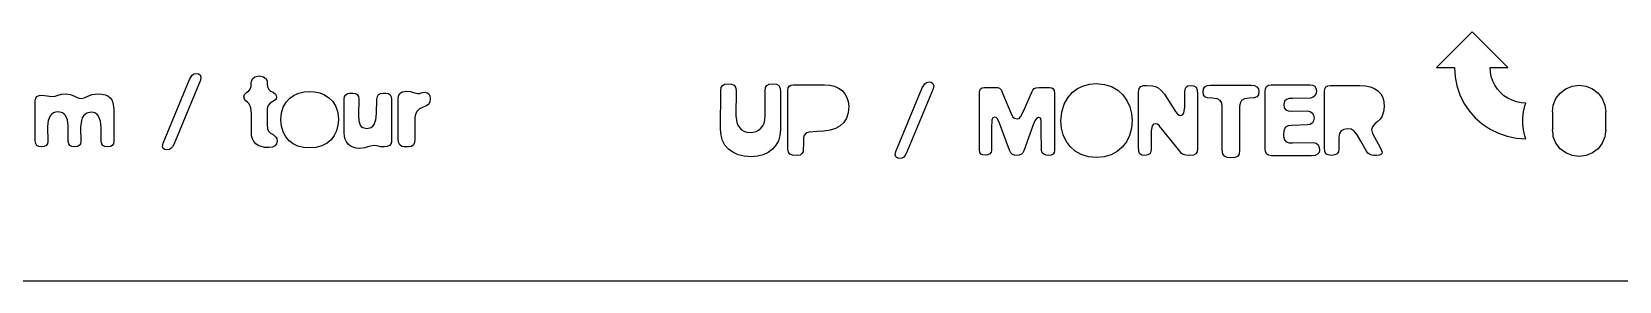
# Model space of a CAD drawing. Header units: metres. Extents: x 1009 to 1353, y 2479 to 2778.
# Drawn here: x 1094.5 to 1183.6, y 2479 to 2493 of the extents above; entities that cross this region are included whole.
import ezdxf

# ---------------------------------------------------------------- set-up
doc = ezdxf.new("R2010")
doc.units = ezdxf.units.M

msp = doc.modelspace()

# ---------------------------------------------------------------- linework, layer by layer
at = {"layer": 'COMPONENT5'}
for p, q in [((1133.14, 2489.713, 0), (1133.163, 2489.877, 0)), ((1133.163, 2489.877, 0), (1133.231, 2489.995, 0)), ((1133.231, 2489.995, 0), (1133.356, 2490.065, 0)), ((1133.356, 2490.065, 0), (1133.55, 2490.088, 0)), ((1133.55, 2490.088, 0), (1133.749, 2490.068, 0)), ((1133.749, 2490.068, 0), (1133.888, 2490.006, 0)), ((1133.888, 2490.006, 0), (1133.969, 2489.892, 0)), ((1133.969, 2489.892, 0), (1133.996, 2489.713, 0)), ((1135.636, 2489.713, 0), (1135.658, 2489.877, 0)), ((1135.658, 2489.877, 0), (1135.724, 2489.995, 0)), ((1135.724, 2489.995, 0), (1135.855, 2490.065, 0)), ((1135.855, 2490.065, 0), (1136.07, 2490.088, 0)), ((1136.07, 2490.088, 0), (1136.273, 2490.063, 0)), ((1136.273, 2490.063, 0), (1136.402, 2489.986, 0)), ((1136.402, 2489.986, 0), (1136.47, 2489.843, 0)), ((1136.47, 2489.843, 0), (1136.493, 2489.619, 0)), ((1136.905, 2489.719, 0), (1136.925, 2489.858, 0)), ((1136.925, 2489.858, 0), (1136.984, 2489.957, 0)), ((1136.984, 2489.957, 0), (1137.077, 2490.016, 0)), ((1137.077, 2490.016, 0), (1137.198, 2490.036, 0)), ((1137.198, 2490.036, 0), (1138.969, 2490.036, 0)), ((1138.969, 2490.036, 0), (1139.26, 2490.014, 0)), ((1139.26, 2490.014, 0), (1139.523, 2489.948, 0)), ((1139.523, 2489.948, 0), (1139.754, 2489.842, 0)), ((1139.754, 2489.842, 0), (1139.948, 2489.702, 0)), ((1142.966, 2486.289, 0), (1144.444, 2489.855, 0)), ((1145.054, 2489.808, 0), (1143.564, 2486.207, 0)), ((1144.444, 2489.855, 0), (1144.584, 2490.092, 0)), ((1144.584, 2490.092, 0), (1144.69, 2490.169, 0)), ((1144.69, 2490.169, 0), (1144.831, 2490.195, 0)), ((1144.831, 2490.195, 0), (1144.945, 2490.174, 0)), ((1144.945, 2490.174, 0), (1145.039, 2490.107, 0)), ((1145.039, 2490.107, 0), (1145.086, 2489.987, 0)), ((1145.086, 2489.987, 0), (1145.054, 2489.808, 0)), ((1147.67, 2489.724, 0), (1147.718, 2489.812, 0)), ((1147.718, 2489.812, 0), (1147.799, 2489.865, 0)), ((1147.799, 2489.865, 0), (1147.912, 2489.883, 0)), ((1147.912, 2489.883, 0), (1148.604, 2489.883, 0)), ((1148.604, 2489.883, 0), (1148.692, 2489.877, 0)), ((1148.692, 2489.877, 0), (1148.789, 2489.839, 0)), ((1148.789, 2489.839, 0), (1148.883, 2489.739, 0)), ((1148.883, 2489.739, 0), (1148.956, 2489.554, 0)), ((1150.587, 2489.625, 0), (1150.649, 2489.734, 0)), ((1150.649, 2489.734, 0), (1150.73, 2489.815, 0)), ((1150.73, 2489.815, 0), (1150.843, 2489.866, 0)), ((1150.843, 2489.866, 0), (1150.997, 2489.883, 0)), ((1150.997, 2489.883, 0), (1151.584, 2489.883, 0)), ((1151.584, 2489.883, 0), (1151.707, 2489.863, 0)), ((1151.707, 2489.863, 0), (1151.795, 2489.803, 0)), ((1151.795, 2489.803, 0), (1151.848, 2489.705, 0)), ((1152.863, 2489.59, 0), (1153.162, 2489.815, 0)), ((1153.162, 2489.815, 0), (1153.497, 2489.974, 0)), ((1153.497, 2489.974, 0), (1153.848, 2490.069, 0)), ((1153.848, 2490.069, 0), (1154.2, 2490.1, 0)), ((1154.2, 2490.1, 0), (1154.663, 2490.057, 0)), ((1154.663, 2490.057, 0), (1155.068, 2489.927, 0)), ((1155.068, 2489.927, 0), (1155.413, 2489.726, 0)), ((1156.581, 2489.613, 0), (1156.616, 2489.83, 0)), ((1156.616, 2489.83, 0), (1156.713, 2489.942, 0)), ((1156.713, 2489.942, 0), (1156.856, 2489.983, 0)), ((1156.856, 2489.983, 0), (1157.026, 2489.989, 0)), ((1157.026, 2489.989, 0), (1157.372, 2489.977, 0)), ((1157.372, 2489.977, 0), (1157.526, 2489.942, 0)), ((1157.526, 2489.942, 0), (1157.685, 2489.859, 0)), ((1157.685, 2489.859, 0), (1157.853, 2489.719, 0)), ((1159.17, 2489.613, 0), (1159.189, 2489.777, 0)), ((1159.189, 2489.777, 0), (1159.246, 2489.895, 0)), ((1159.246, 2489.895, 0), (1159.347, 2489.965, 0)), ((1159.347, 2489.965, 0), (1159.498, 2489.989, 0)), ((1159.498, 2489.989, 0), (1159.692, 2489.968, 0)), ((1159.692, 2489.968, 0), (1159.812, 2489.895, 0)), ((1159.812, 2489.895, 0), (1159.871, 2489.748, 0)), ((1159.871, 2489.748, 0), (1159.885, 2489.508, 0)), ((1160.204, 2489.642, 0), (1160.23, 2489.806, 0)), ((1160.23, 2489.806, 0), (1160.307, 2489.923, 0)), ((1160.307, 2489.923, 0), (1160.435, 2489.994, 0)), ((1160.435, 2489.994, 0), (1160.615, 2490.017, 0)), ((1160.615, 2490.017, 0), (1162.901, 2490.017, 0)), ((1162.901, 2490.017, 0), (1163.091, 2489.994, 0)), ((1163.091, 2489.994, 0), (1163.227, 2489.926, 0)), ((1163.227, 2489.926, 0), (1163.308, 2489.813, 0)), ((1163.308, 2489.813, 0), (1163.335, 2489.654, 0)), ((1163.685, 2489.648, 0), (1163.706, 2489.814, 0)), ((1163.706, 2489.814, 0), (1163.77, 2489.933, 0)), ((1163.77, 2489.933, 0), (1163.877, 2490.005, 0)), ((1163.877, 2490.005, 0), (1164.026, 2490.029, 0)), ((1164.026, 2490.029, 0), (1166.208, 2490.029, 0)), ((1166.208, 2490.029, 0), (1166.362, 2490.009, 0)), ((1166.362, 2490.009, 0), (1166.472, 2489.949, 0)), ((1166.472, 2489.949, 0), (1166.538, 2489.851, 0)), ((1166.538, 2489.851, 0), (1166.56, 2489.712, 0)), ((1167.015, 2489.649, 0), (1167.036, 2489.803, 0)), ((1167.036, 2489.803, 0), (1167.097, 2489.913, 0)), ((1167.097, 2489.913, 0), (1167.2, 2489.978, 0)), ((1167.2, 2489.978, 0), (1167.344, 2490, 0)), ((1167.344, 2490, 0), (1168.998, 2490, 0)), ((1168.998, 2490, 0), (1169.308, 2489.981, 0)), ((1169.308, 2489.981, 0), (1169.58, 2489.923, 0)), ((1169.58, 2489.923, 0), (1169.815, 2489.826, 0)), ((1169.815, 2489.826, 0), (1170.013, 2489.69, 0)), ((1133.128, 2487.543, 0), (1133.14, 2489.713, 0)), ((1133.996, 2489.713, 0), (1133.984, 2488.288, 0)), ((1135.625, 2488.288, 0), (1135.636, 2489.713, 0)), ((1136.493, 2489.619, 0), (1136.493, 2487.52, 0)), ((1136.905, 2486.412, 0), (1136.905, 2489.719, 0)), ((1139.948, 2489.702, 0), (1140.104, 2489.527, 0)), ((1140.104, 2489.527, 0), (1140.221, 2489.321, 0)), ((1140.221, 2489.321, 0), (1140.293, 2489.086, 0)), ((1140.293, 2489.086, 0), (1140.318, 2488.828, 0)), ((1147.654, 2489.601, 0), (1147.67, 2489.724, 0)), ((1147.654, 2486.388, 0), (1147.654, 2489.601, 0)), ((1148.956, 2489.554, 0), (1149.461, 2488.37, 0)), ((1150.123, 2488.557, 0), (1150.587, 2489.625, 0)), ((1151.848, 2489.705, 0), (1151.865, 2489.566, 0)), ((1151.865, 2489.566, 0), (1151.865, 2486.353, 0)), ((1152.274, 2488.504, 0), (1152.406, 2488.936, 0)), ((1152.406, 2488.936, 0), (1152.608, 2489.298, 0)), ((1152.608, 2489.298, 0), (1152.863, 2489.59, 0)), ((1155.413, 2489.726, 0), (1155.698, 2489.467, 0)), ((1155.698, 2489.467, 0), (1155.923, 2489.158, 0)), ((1155.923, 2489.158, 0), (1156.086, 2488.804, 0)), ((1156.581, 2486.541, 0), (1156.581, 2489.613, 0)), ((1157.853, 2489.719, 0), (1158.036, 2489.507, 0)), ((1158.036, 2489.507, 0), (1158.496, 2488.798, 0)), ((1159.175, 2488.786, 0), (1159.17, 2489.613, 0)), ((1159.885, 2489.508, 0), (1159.885, 2486.435, 0)), ((1160.222, 2489.475, 0), (1160.204, 2489.642, 0)), ((1160.295, 2489.363, 0), (1160.222, 2489.475, 0)), ((1160.45, 2489.299, 0), (1160.295, 2489.363, 0)), ((1160.72, 2489.278, 0), (1160.45, 2489.299, 0)), ((1160.999, 2489.246, 0), (1160.72, 2489.278, 0)), ((1161.169, 2489.155, 0), (1160.999, 2489.246, 0)), ((1161.251, 2489.012, 0), (1161.169, 2489.155, 0)), ((1161.271, 2488.821, 0), (1161.251, 2489.012, 0)), ((1162.277, 2489, 0), (1162.256, 2488.81, 0)), ((1162.359, 2489.147, 0), (1162.277, 2489, 0)), ((1162.523, 2489.243, 0), (1162.359, 2489.147, 0)), ((1162.796, 2489.278, 0), (1162.523, 2489.243, 0)), ((1163.061, 2489.299, 0), (1162.796, 2489.278, 0)), ((1163.224, 2489.361, 0), (1163.061, 2489.299, 0)), ((1163.307, 2489.475, 0), (1163.224, 2489.361, 0)), ((1163.335, 2489.654, 0), (1163.307, 2489.475, 0)), ((1163.685, 2486.465, 0), (1163.685, 2489.648, 0)), ((1164.777, 2489.105, 0), (1164.736, 2488.926, 0)), ((1164.736, 2488.926, 0), (1164.762, 2488.739, 0)), ((1164.882, 2489.208, 0), (1164.777, 2489.105, 0)), ((1165.035, 2489.255, 0), (1164.882, 2489.208, 0)), ((1165.223, 2489.266, 0), (1165.035, 2489.255, 0)), ((1166.237, 2489.29, 0), (1165.223, 2489.266, 0)), ((1166.387, 2489.328, 0), (1166.237, 2489.29, 0)), ((1166.486, 2489.428, 0), (1166.387, 2489.328, 0)), ((1166.542, 2489.563, 0), (1166.486, 2489.428, 0)), ((1166.56, 2489.712, 0), (1166.542, 2489.563, 0)), ((1167.015, 2486.517, 0), (1167.015, 2489.649, 0)), ((1170.013, 2489.69, 0), (1170.169, 2489.517, 0)), ((1170.169, 2489.517, 0), (1170.281, 2489.31, 0)), ((1170.281, 2489.31, 0), (1170.348, 2489.068, 0)), ((1170.348, 2489.068, 0), (1170.37, 2488.792, 0)), ((1133.984, 2488.288, 0), (1134.034, 2487.925, 0)), ((1135.566, 2487.885, 0), (1135.61, 2488.073, 0)), ((1135.61, 2488.073, 0), (1135.625, 2488.288, 0)), ((1140.195, 2488.159, 0), (1140.044, 2487.915, 0)), ((1140.287, 2488.461, 0), (1140.195, 2488.159, 0)), ((1140.318, 2488.828, 0), (1140.287, 2488.461, 0)), ((1148.35, 2488.062, 0), (1148.329, 2487.584, 0)), ((1148.399, 2488.174, 0), (1148.35, 2488.062, 0)), ((1148.505, 2488.212, 0), (1148.399, 2488.174, 0)), ((1148.588, 2488.191, 0), (1148.505, 2488.212, 0)), ((1148.661, 2488.13, 0), (1148.588, 2488.191, 0)), ((1148.775, 2487.883, 0), (1148.661, 2488.13, 0)), ((1149.461, 2488.37, 0), (1149.525, 2488.241, 0)), ((1149.525, 2488.241, 0), (1149.622, 2488.156, 0)), ((1149.622, 2488.156, 0), (1149.783, 2488.118, 0)), ((1149.783, 2488.118, 0), (1149.879, 2488.145, 0)), ((1149.879, 2488.145, 0), (1149.956, 2488.226, 0)), ((1149.956, 2488.226, 0), (1150.123, 2488.557, 0)), ((1150.772, 2488.042, 0), (1150.675, 2487.778, 0)), ((1150.875, 2488.165, 0), (1150.772, 2488.042, 0)), ((1150.951, 2488.2, 0), (1150.875, 2488.165, 0)), ((1150.992, 2488.2, 0), (1150.951, 2488.2, 0)), ((1151.082, 2488.159, 0), (1150.992, 2488.2, 0)), ((1151.118, 2488.036, 0), (1151.082, 2488.159, 0)), ((1151.127, 2487.543, 0), (1151.118, 2488.036, 0)), ((1152.23, 2488.001, 0), (1152.274, 2488.504, 0)), ((1152.262, 2487.604, 0), (1152.23, 2488.001, 0)), ((1156.086, 2488.804, 0), (1156.184, 2488.422, 0)), ((1156.217, 2488.024, 0), (1156.182, 2487.59, 0)), ((1156.184, 2488.422, 0), (1156.217, 2488.024, 0)), ((1158.496, 2488.798, 0), (1158.657, 2488.531, 0)), ((1158.657, 2488.531, 0), (1158.771, 2488.387, 0)), ((1158.771, 2488.387, 0), (1158.856, 2488.328, 0)), ((1158.856, 2488.328, 0), (1158.941, 2488.316, 0)), ((1158.941, 2488.316, 0), (1159.055, 2488.349, 0)), ((1159.055, 2488.349, 0), (1159.126, 2488.448, 0)), ((1159.126, 2488.448, 0), (1159.175, 2488.786, 0)), ((1161.271, 2486.371, 0), (1161.271, 2488.821, 0)), ((1162.256, 2488.81, 0), (1162.256, 2486.371, 0)), ((1164.762, 2488.739, 0), (1164.841, 2488.624, 0)), ((1164.841, 2488.624, 0), (1164.978, 2488.565, 0)), ((1164.978, 2488.565, 0), (1165.176, 2488.545, 0)), ((1165.176, 2488.545, 0), (1166.061, 2488.568, 0)), ((1166.061, 2488.568, 0), (1166.217, 2488.536, 0)), ((1166.217, 2488.536, 0), (1166.334, 2488.44, 0)), ((1166.334, 2488.44, 0), (1166.406, 2488.303, 0)), ((1166.406, 2488.011, 0), (1166.334, 2487.889, 0)), ((1166.406, 2488.303, 0), (1166.431, 2488.153, 0)), ((1166.431, 2488.153, 0), (1166.406, 2488.011, 0)), ((1170.018, 2487.983, 0), (1169.954, 2487.928, 0)), ((1170.054, 2488.018, 0), (1170.018, 2487.983, 0)), ((1170.133, 2488.103, 0), (1170.054, 2488.018, 0)), ((1170.23, 2488.241, 0), (1170.133, 2488.103, 0)), ((1170.335, 2488.511, 0), (1170.23, 2488.241, 0)), ((1170.37, 2488.792, 0), (1170.335, 2488.511, 0)), ((1133.155, 2487.213, 0), (1133.128, 2487.543, 0)), ((1133.237, 2486.913, 0), (1133.155, 2487.213, 0)), ((1134.034, 2487.925, 0), (1134.097, 2487.765, 0)), ((1134.097, 2487.765, 0), (1134.186, 2487.626, 0)), ((1134.186, 2487.626, 0), (1134.301, 2487.51, 0)), ((1134.301, 2487.51, 0), (1134.438, 2487.423, 0)), ((1134.438, 2487.423, 0), (1134.602, 2487.368, 0)), ((1134.602, 2487.368, 0), (1134.793, 2487.35, 0)), ((1134.793, 2487.35, 0), (1134.966, 2487.365, 0)), ((1134.966, 2487.365, 0), (1135.124, 2487.41, 0)), ((1135.124, 2487.41, 0), (1135.265, 2487.485, 0)), ((1135.265, 2487.485, 0), (1135.39, 2487.59, 0)), ((1135.39, 2487.59, 0), (1135.493, 2487.724, 0)), ((1135.493, 2487.724, 0), (1135.566, 2487.885, 0)), ((1136.462, 2487.191, 0), (1136.372, 2486.896, 0)), ((1136.493, 2487.52, 0), (1136.462, 2487.191, 0)), ((1137.787, 2487.066, 0), (1137.773, 2486.752, 0)), ((1137.817, 2487.179, 0), (1137.787, 2487.066, 0)), ((1137.875, 2487.268, 0), (1137.817, 2487.179, 0)), ((1137.968, 2487.333, 0), (1137.875, 2487.268, 0)), ((1138.098, 2487.377, 0), (1137.968, 2487.333, 0)), ((1138.523, 2487.409, 0), (1138.098, 2487.377, 0)), ((1138.919, 2487.427, 0), (1138.523, 2487.409, 0)), ((1139.274, 2487.482, 0), (1138.919, 2487.427, 0)), ((1139.582, 2487.579, 0), (1139.274, 2487.482, 0)), ((1139.84, 2487.723, 0), (1139.582, 2487.579, 0)), ((1140.044, 2487.915, 0), (1139.84, 2487.723, 0)), ((1148.329, 2487.584, 0), (1148.335, 2486.37, 0)), ((1149.344, 2486.365, 0), (1148.775, 2487.883, 0)), ((1150.675, 2487.778, 0), (1150.141, 2486.33, 0)), ((1151.133, 2486.341, 0), (1151.127, 2487.543, 0)), ((1152.359, 2487.224, 0), (1152.262, 2487.604, 0)), ((1152.519, 2486.874, 0), (1152.359, 2487.224, 0)), ((1156.074, 2487.192, 0), (1155.901, 2486.837, 0)), ((1156.182, 2487.59, 0), (1156.074, 2487.192, 0)), ((1157.341, 2487.725, 0), (1157.297, 2487.449, 0)), ((1157.297, 2487.449, 0), (1157.297, 2486.435, 0)), ((1157.413, 2487.817, 0), (1157.341, 2487.725, 0)), ((1157.543, 2487.848, 0), (1157.413, 2487.817, 0)), ((1157.643, 2487.819, 0), (1157.543, 2487.848, 0)), ((1157.73, 2487.749, 0), (1157.643, 2487.819, 0)), ((1157.801, 2487.663, 0), (1157.73, 2487.749, 0)), ((1157.848, 2487.59, 0), (1157.801, 2487.663, 0)), ((1158.89, 2486.306, 0), (1157.848, 2487.59, 0)), ((1164.751, 2487.516, 0), (1164.724, 2487.286, 0)), ((1164.724, 2487.286, 0), (1164.724, 2487.121, 0)), ((1164.724, 2487.121, 0), (1164.763, 2486.934, 0)), ((1164.83, 2487.658, 0), (1164.751, 2487.516, 0)), ((1164.969, 2487.73, 0), (1164.83, 2487.658, 0)), ((1165.176, 2487.755, 0), (1164.969, 2487.73, 0)), ((1166.061, 2487.778, 0), (1165.176, 2487.755, 0)), ((1166.217, 2487.806, 0), (1166.061, 2487.778, 0)), ((1166.334, 2487.889, 0), (1166.217, 2487.806, 0)), ((1167.855, 2487.291, 0), (1167.825, 2487.08, 0)), ((1167.825, 2487.08, 0), (1167.825, 2486.423, 0)), ((1167.946, 2487.441, 0), (1167.855, 2487.291, 0)), ((1168.096, 2487.531, 0), (1167.946, 2487.441, 0)), ((1168.306, 2487.561, 0), (1168.096, 2487.531, 0)), ((1168.506, 2487.535, 0), (1168.306, 2487.561, 0)), ((1168.673, 2487.435, 0), (1168.506, 2487.535, 0)), ((1168.843, 2487.224, 0), (1168.673, 2487.435, 0)), ((1169.057, 2486.869, 0), (1168.843, 2487.224, 0)), ((1169.702, 2487.667, 0), (1169.655, 2487.514, 0)), ((1169.655, 2487.514, 0), (1169.702, 2487.303, 0)), ((1169.843, 2487.843, 0), (1169.702, 2487.667, 0)), ((1169.702, 2487.303, 0), (1170.148, 2486.506, 0)), ((1169.954, 2487.928, 0), (1169.843, 2487.843, 0)), ((1133.373, 2486.649, 0), (1133.237, 2486.913, 0)), ((1133.565, 2486.426, 0), (1133.373, 2486.649, 0)), ((1133.81, 2486.246, 0), (1133.565, 2486.426, 0)), ((1134.107, 2486.11, 0), (1133.81, 2486.246, 0)), ((1135.802, 2486.236, 0), (1135.522, 2486.104, 0)), ((1136.038, 2486.415, 0), (1135.802, 2486.236, 0)), ((1136.229, 2486.636, 0), (1136.038, 2486.415, 0)), ((1136.372, 2486.896, 0), (1136.229, 2486.636, 0)), ((1136.932, 2486.247, 0), (1136.905, 2486.412, 0)), ((1137.013, 2486.139, 0), (1136.932, 2486.247, 0)), ((1137.755, 2486.265, 0), (1137.696, 2486.169, 0)), ((1137.772, 2486.365, 0), (1137.755, 2486.265, 0)), ((1137.773, 2486.752, 0), (1137.772, 2486.365, 0)), ((1142.922, 2486.099, 0), (1142.966, 2486.289, 0)), ((1143.564, 2486.207, 0), (1143.493, 2486.074, 0)), ((1147.673, 2486.24, 0), (1147.654, 2486.388, 0)), ((1147.73, 2486.148, 0), (1147.673, 2486.24, 0)), ((1148.31, 2486.25, 0), (1148.235, 2486.159, 0)), ((1148.335, 2486.37, 0), (1148.31, 2486.25, 0)), ((1149.411, 2486.206, 0), (1149.344, 2486.365, 0)), ((1149.508, 2486.118, 0), (1149.411, 2486.206, 0)), ((1150.09, 2486.217, 0), (1150.007, 2486.136, 0)), ((1150.141, 2486.33, 0), (1150.09, 2486.217, 0)), ((1151.165, 2486.22, 0), (1151.133, 2486.341, 0)), ((1151.262, 2486.136, 0), (1151.165, 2486.22, 0)), ((1151.846, 2486.23, 0), (1151.786, 2486.142, 0)), ((1151.865, 2486.353, 0), (1151.846, 2486.23, 0)), ((1152.743, 2486.57, 0), (1152.519, 2486.874, 0)), ((1153.027, 2486.316, 0), (1152.743, 2486.57, 0)), ((1153.368, 2486.119, 0), (1153.027, 2486.316, 0)), ((1155.381, 2486.289, 0), (1155.039, 2486.104, 0)), ((1155.669, 2486.535, 0), (1155.381, 2486.289, 0)), ((1155.901, 2486.837, 0), (1155.669, 2486.535, 0)), ((1156.599, 2486.297, 0), (1156.581, 2486.541, 0)), ((1156.66, 2486.156, 0), (1156.599, 2486.297, 0)), ((1157.277, 2486.272, 0), (1157.218, 2486.159, 0)), ((1157.297, 2486.435, 0), (1157.277, 2486.272, 0)), ((1158.974, 2486.198, 0), (1158.89, 2486.306, 0)), ((1159.086, 2486.121, 0), (1158.974, 2486.198, 0)), ((1159.863, 2486.271, 0), (1159.795, 2486.154, 0)), ((1159.885, 2486.435, 0), (1159.863, 2486.271, 0)), ((1161.303, 2486.154, 0), (1161.271, 2486.371, 0)), ((1162.256, 2486.371, 0), (1162.224, 2486.148, 0)), ((1163.707, 2486.274, 0), (1163.685, 2486.465, 0)), ((1163.773, 2486.148, 0), (1163.707, 2486.274, 0)), ((1164.763, 2486.934, 0), (1164.868, 2486.828, 0)), ((1164.868, 2486.828, 0), (1165.032, 2486.784, 0)), ((1165.032, 2486.784, 0), (1165.246, 2486.775, 0)), ((1165.246, 2486.775, 0), (1166.402, 2486.799, 0)), ((1166.402, 2486.799, 0), (1166.553, 2486.764, 0)), ((1166.553, 2486.764, 0), (1166.657, 2486.658, 0)), ((1166.708, 2486.226, 0), (1166.624, 2486.131, 0)), ((1166.657, 2486.658, 0), (1166.716, 2486.513, 0)), ((1166.736, 2486.359, 0), (1166.708, 2486.226, 0)), ((1166.716, 2486.513, 0), (1166.736, 2486.359, 0)), ((1167.036, 2486.297, 0), (1167.015, 2486.517, 0)), ((1167.1, 2486.162, 0), (1167.036, 2486.297, 0)), ((1167.8, 2486.269, 0), (1167.723, 2486.16, 0)), ((1167.825, 2486.423, 0), (1167.8, 2486.269, 0)), ((1169.373, 2486.306, 0), (1169.057, 2486.869, 0)), ((1169.449, 2486.204, 0), (1169.373, 2486.306, 0)), ((1169.546, 2486.13, 0), (1169.449, 2486.204, 0)), ((1170.148, 2486.506, 0), (1170.253, 2486.259, 0)), ((1170.233, 2486.177, 0), (1170.174, 2486.119, 0)), ((1170.253, 2486.259, 0), (1170.233, 2486.177, 0)), ((1134.457, 2486.024, 0), (1134.107, 2486.11, 0)), ((1134.863, 2485.995, 0), (1134.457, 2486.024, 0)), ((1135.207, 2486.022, 0), (1134.863, 2485.995, 0)), ((1135.522, 2486.104, 0), (1135.207, 2486.022, 0)), ((1137.169, 2486.08, 0), (1137.013, 2486.139, 0)), ((1137.421, 2486.06, 0), (1137.169, 2486.08, 0)), ((1137.588, 2486.092, 0), (1137.421, 2486.06, 0)), ((1137.696, 2486.169, 0), (1137.588, 2486.092, 0)), ((1142.972, 2485.981, 0), (1142.922, 2486.099, 0)), ((1143.069, 2485.92, 0), (1142.972, 2485.981, 0)), ((1143.165, 2485.902, 0), (1143.069, 2485.92, 0)), ((1143.294, 2485.921, 0), (1143.165, 2485.902, 0)), ((1143.403, 2485.978, 0), (1143.294, 2485.921, 0)), ((1143.493, 2486.074, 0), (1143.403, 2485.978, 0)), ((1147.84, 2486.099, 0), (1147.73, 2486.148, 0)), ((1148.018, 2486.083, 0), (1147.84, 2486.099, 0)), ((1148.131, 2486.102, 0), (1148.018, 2486.083, 0)), ((1148.235, 2486.159, 0), (1148.131, 2486.102, 0)), ((1149.62, 2486.08, 0), (1149.508, 2486.118, 0)), ((1149.743, 2486.072, 0), (1149.62, 2486.08, 0)), ((1149.891, 2486.088, 0), (1149.743, 2486.072, 0)), ((1150.007, 2486.136, 0), (1149.891, 2486.088, 0)), ((1151.398, 2486.088, 0), (1151.262, 2486.136, 0)), ((1151.549, 2486.072, 0), (1151.398, 2486.088, 0)), ((1151.687, 2486.089, 0), (1151.549, 2486.072, 0)), ((1151.786, 2486.142, 0), (1151.687, 2486.089, 0)), ((1153.766, 2485.991, 0), (1153.368, 2486.119, 0)), ((1154.224, 2485.948, 0), (1153.766, 2485.991, 0)), ((1154.65, 2485.987, 0), (1154.224, 2485.948, 0)), ((1155.039, 2486.104, 0), (1154.65, 2485.987, 0)), ((1156.769, 2486.089, 0), (1156.66, 2486.156, 0)), ((1156.933, 2486.071, 0), (1156.769, 2486.089, 0)), ((1157.107, 2486.093, 0), (1156.933, 2486.071, 0)), ((1157.218, 2486.159, 0), (1157.107, 2486.093, 0)), ((1159.238, 2486.075, 0), (1159.086, 2486.121, 0)), ((1159.44, 2486.06, 0), (1159.238, 2486.075, 0)), ((1159.661, 2486.083, 0), (1159.44, 2486.06, 0)), ((1159.795, 2486.154, 0), (1159.661, 2486.083, 0)), ((1161.397, 2486.019, 0), (1161.303, 2486.154, 0)), ((1161.552, 2485.949, 0), (1161.397, 2486.019, 0)), ((1161.764, 2485.926, 0), (1161.552, 2485.949, 0)), ((1161.978, 2485.943, 0), (1161.764, 2485.926, 0)), ((1162.13, 2486.011, 0), (1161.978, 2485.943, 0)), ((1162.224, 2486.148, 0), (1162.13, 2486.011, 0)), ((1163.886, 2486.078, 0), (1163.773, 2486.148, 0)), ((1164.049, 2486.054, 0), (1163.886, 2486.078, 0)), ((1166.29, 2486.054, 0), (1164.049, 2486.054, 0)), ((1166.485, 2486.073, 0), (1166.29, 2486.054, 0)), ((1166.624, 2486.131, 0), (1166.485, 2486.073, 0)), ((1167.221, 2486.094, 0), (1167.1, 2486.162, 0)), ((1167.414, 2486.072, 0), (1167.221, 2486.094, 0)), ((1167.594, 2486.094, 0), (1167.414, 2486.072, 0)), ((1167.723, 2486.16, 0), (1167.594, 2486.094, 0)), ((1169.666, 2486.086, 0), (1169.546, 2486.13, 0)), ((1169.807, 2486.072, 0), (1169.666, 2486.086, 0)), ((1169.936, 2486.072, 0), (1169.807, 2486.072, 0)), ((1170.075, 2486.083, 0), (1169.936, 2486.072, 0)), ((1170.174, 2486.119, 0), (1170.075, 2486.083, 0))]:
    msp.add_line(p, q, dxfattribs=at)
at = {"layer": 'COMPONENT6'}
for p, q in [((1103.47, 2490.568, 0), (1103.575, 2490.645, 0)), ((1103.575, 2490.645, 0), (1103.716, 2490.671, 0)), ((1103.716, 2490.671, 0), (1103.83, 2490.65, 0)), ((1103.83, 2490.65, 0), (1103.924, 2490.583, 0)), ((1101.851, 2486.765, 0), (1103.329, 2490.33, 0)), ((1103.939, 2490.284, 0), (1102.449, 2486.683, 0)), ((1103.329, 2490.33, 0), (1103.47, 2490.568, 0)), ((1103.924, 2490.583, 0), (1103.971, 2490.462, 0)), ((1103.971, 2490.462, 0), (1103.939, 2490.284, 0)), ((1106.653, 2489.699, 0), (1106.729, 2489.79, 0)), ((1106.729, 2489.79, 0), (1106.782, 2489.949, 0)), ((1106.782, 2489.949, 0), (1106.788, 2490.107, 0)), ((1106.788, 2490.107, 0), (1106.8, 2490.227, 0)), ((1106.8, 2490.227, 0), (1106.858, 2490.368, 0)), ((1106.858, 2490.368, 0), (1106.996, 2490.482, 0)), ((1106.996, 2490.482, 0), (1107.245, 2490.529, 0)), ((1107.245, 2490.529, 0), (1107.488, 2490.485, 0)), ((1107.488, 2490.485, 0), (1107.622, 2490.374, 0)), ((1107.622, 2490.374, 0), (1107.678, 2490.23, 0)), ((1107.678, 2490.23, 0), (1107.69, 2490.095, 0)), ((1107.69, 2490.095, 0), (1107.707, 2489.922, 0)), ((1107.707, 2489.922, 0), (1107.772, 2489.767, 0)), ((1107.772, 2489.767, 0), (1107.88, 2489.682, 0)), ((1094.676, 2489.139, 0), (1094.7, 2489.274, 0)), ((1094.676, 2486.888, 0), (1094.676, 2489.139, 0)), ((1094.7, 2489.274, 0), (1094.77, 2489.374, 0)), ((1094.77, 2489.374, 0), (1094.887, 2489.436, 0)), ((1094.887, 2489.436, 0), (1095.051, 2489.456, 0)), ((1095.051, 2489.456, 0), (1095.342, 2489.415, 0)), ((1095.342, 2489.415, 0), (1095.603, 2489.374, 0)), ((1095.603, 2489.374, 0), (1095.784, 2489.397, 0)), ((1095.784, 2489.397, 0), (1095.96, 2489.45, 0)), ((1095.96, 2489.45, 0), (1096.148, 2489.503, 0)), ((1096.148, 2489.503, 0), (1096.377, 2489.526, 0)), ((1096.377, 2489.526, 0), (1096.658, 2489.485, 0)), ((1096.658, 2489.485, 0), (1096.872, 2489.392, 0)), ((1096.872, 2489.392, 0), (1097.054, 2489.298, 0)), ((1097.054, 2489.298, 0), (1097.245, 2489.257, 0)), ((1097.245, 2489.257, 0), (1097.426, 2489.298, 0)), ((1097.426, 2489.298, 0), (1097.623, 2489.392, 0)), ((1097.623, 2489.392, 0), (1097.872, 2489.485, 0)), ((1097.872, 2489.485, 0), (1098.206, 2489.526, 0)), ((1098.206, 2489.526, 0), (1098.419, 2489.513, 0)), ((1098.419, 2489.513, 0), (1098.602, 2489.472, 0)), ((1098.602, 2489.472, 0), (1098.754, 2489.404, 0)), ((1098.754, 2489.404, 0), (1098.875, 2489.309, 0)), ((1098.875, 2489.309, 0), (1098.967, 2489.188, 0)), ((1098.967, 2489.188, 0), (1099.033, 2489.041, 0)), ((1099.033, 2489.041, 0), (1099.086, 2488.67, 0)), ((1106.377, 2489.356, 0), (1106.424, 2489.491, 0)), ((1106.413, 2489.224, 0), (1106.377, 2489.356, 0)), ((1106.495, 2489.125, 0), (1106.413, 2489.224, 0)), ((1106.424, 2489.491, 0), (1106.533, 2489.603, 0)), ((1106.594, 2489.04, 0), (1106.495, 2489.125, 0)), ((1106.533, 2489.603, 0), (1106.653, 2489.699, 0)), ((1106.682, 2488.958, 0), (1106.594, 2489.04, 0)), ((1106.779, 2488.741, 0), (1106.682, 2488.958, 0)), ((1107.737, 2488.864, 0), (1107.704, 2488.776, 0)), ((1107.854, 2488.999, 0), (1107.737, 2488.864, 0)), ((1108.009, 2489.087, 0), (1107.854, 2488.999, 0)), ((1107.88, 2489.682, 0), (1108.024, 2489.609, 0)), ((1108.147, 2489.183, 0), (1108.009, 2489.087, 0)), ((1108.024, 2489.609, 0), (1108.15, 2489.509, 0)), ((1108.191, 2489.252, 0), (1108.147, 2489.183, 0)), ((1108.15, 2489.509, 0), (1108.192, 2489.438, 0)), ((1108.206, 2489.345, 0), (1108.191, 2489.252, 0)), ((1108.192, 2489.438, 0), (1108.206, 2489.345, 0)), ((1108.592, 2488.781, 0), (1108.75, 2489.054, 0)), ((1108.75, 2489.054, 0), (1108.953, 2489.273, 0)), ((1108.953, 2489.273, 0), (1109.194, 2489.442, 0)), ((1109.194, 2489.442, 0), (1109.466, 2489.56, 0)), ((1109.466, 2489.56, 0), (1109.759, 2489.631, 0)), ((1109.759, 2489.631, 0), (1110.064, 2489.654, 0)), ((1110.064, 2489.654, 0), (1110.347, 2489.634, 0)), ((1110.347, 2489.634, 0), (1110.633, 2489.572, 0)), ((1110.633, 2489.572, 0), (1110.907, 2489.464, 0)), ((1110.907, 2489.464, 0), (1111.155, 2489.306, 0)), ((1111.155, 2489.306, 0), (1111.367, 2489.092, 0)), ((1111.367, 2489.092, 0), (1111.536, 2488.819, 0)), ((1112.008, 2489.233, 0), (1112.03, 2489.373, 0)), ((1112.008, 2487.333, 0), (1112.008, 2489.233, 0)), ((1112.03, 2489.373, 0), (1112.099, 2489.477, 0)), ((1112.099, 2489.477, 0), (1112.198, 2489.54, 0)), ((1112.198, 2489.54, 0), (1112.313, 2489.562, 0)), ((1112.313, 2489.562, 0), (1112.501, 2489.562, 0)), ((1112.501, 2489.562, 0), (1112.626, 2489.542, 0)), ((1112.626, 2489.542, 0), (1112.732, 2489.482, 0)), ((1112.732, 2489.482, 0), (1112.805, 2489.381, 0)), ((1112.805, 2489.381, 0), (1112.829, 2489.233, 0)), ((1112.829, 2489.233, 0), (1112.806, 2488.336, 0)), ((1113.825, 2488.43, 0), (1113.849, 2489.233, 0)), ((1113.849, 2489.233, 0), (1113.871, 2489.377, 0)), ((1113.871, 2489.377, 0), (1113.94, 2489.48, 0)), ((1113.94, 2489.48, 0), (1114.053, 2489.541, 0)), ((1114.053, 2489.541, 0), (1114.213, 2489.562, 0)), ((1114.213, 2489.562, 0), (1114.342, 2489.562, 0)), ((1114.342, 2489.562, 0), (1114.486, 2489.539, 0)), ((1114.486, 2489.539, 0), (1114.588, 2489.471, 0)), ((1114.588, 2489.471, 0), (1114.65, 2489.357, 0)), ((1114.65, 2489.357, 0), (1114.67, 2489.198, 0)), ((1114.67, 2489.198, 0), (1114.67, 2486.876, 0)), ((1115.043, 2489.21, 0), (1115.065, 2489.406, 0)), ((1115.043, 2487.017, 0), (1115.043, 2489.21, 0)), ((1115.065, 2489.406, 0), (1115.134, 2489.55, 0)), ((1115.134, 2489.55, 0), (1115.268, 2489.638, 0)), ((1115.268, 2489.638, 0), (1115.489, 2489.667, 0)), ((1115.489, 2489.667, 0), (1115.724, 2489.647, 0)), ((1115.724, 2489.647, 0), (1115.897, 2489.603, 0)), ((1115.897, 2489.603, 0), (1116.026, 2489.559, 0)), ((1116.026, 2489.559, 0), (1116.134, 2489.538, 0)), ((1116.134, 2489.538, 0), (1116.246, 2489.55, 0)), ((1116.246, 2489.55, 0), (1116.334, 2489.573, 0)), ((1116.334, 2489.573, 0), (1116.422, 2489.597, 0)), ((1116.422, 2489.597, 0), (1116.533, 2489.609, 0)), ((1116.634, 2488.855, 0), (1116.439, 2488.776, 0)), ((1116.533, 2489.609, 0), (1116.661, 2489.587, 0)), ((1116.75, 2488.952, 0), (1116.634, 2488.855, 0)), ((1116.661, 2489.587, 0), (1116.753, 2489.523, 0)), ((1116.807, 2489.084, 0), (1116.75, 2488.952, 0)), ((1116.753, 2489.523, 0), (1116.808, 2489.417, 0)), ((1116.826, 2489.268, 0), (1116.807, 2489.084, 0)), ((1116.808, 2489.417, 0), (1116.826, 2489.268, 0)), ((1095.405, 2488.03, 0), (1095.369, 2487.685, 0)), ((1095.515, 2488.289, 0), (1095.405, 2488.03, 0)), ((1095.598, 2488.384, 0), (1095.515, 2488.289, 0)), ((1095.698, 2488.452, 0), (1095.598, 2488.384, 0)), ((1095.817, 2488.493, 0), (1095.698, 2488.452, 0)), ((1095.955, 2488.506, 0), (1095.817, 2488.493, 0)), ((1096.201, 2488.456, 0), (1095.955, 2488.506, 0)), ((1096.297, 2488.392, 0), (1096.201, 2488.456, 0)), ((1096.376, 2488.304, 0), (1096.297, 2488.392, 0)), ((1096.482, 2488.057, 0), (1096.376, 2488.304, 0)), ((1096.517, 2487.72, 0), (1096.482, 2488.057, 0)), ((1097.262, 2488.03, 0), (1097.221, 2487.65, 0)), ((1097.314, 2488.176, 0), (1097.262, 2488.03, 0)), ((1097.385, 2488.292, 0), (1097.314, 2488.176, 0)), ((1097.573, 2488.444, 0), (1097.385, 2488.292, 0)), ((1097.807, 2488.494, 0), (1097.573, 2488.444, 0)), ((1097.937, 2488.48, 0), (1097.807, 2488.494, 0)), ((1098.05, 2488.437, 0), (1097.937, 2488.48, 0)), ((1098.146, 2488.366, 0), (1098.05, 2488.437, 0)), ((1098.226, 2488.266, 0), (1098.146, 2488.366, 0)), ((1098.334, 2487.989, 0), (1098.226, 2488.266, 0)), ((1098.37, 2487.615, 0), (1098.334, 2487.989, 0)), ((1099.086, 2488.67, 0), (1099.086, 2486.852, 0)), ((1106.799, 2488.43, 0), (1106.779, 2488.741, 0)), ((1106.799, 2487.374, 0), (1106.799, 2488.43, 0)), ((1107.693, 2488.691, 0), (1107.69, 2488.594, 0)), ((1107.69, 2488.594, 0), (1107.69, 2488.465, 0)), ((1107.69, 2488.465, 0), (1107.69, 2487.785, 0)), ((1107.704, 2488.776, 0), (1107.693, 2488.691, 0)), ((1108.457, 2488.072, 0), (1108.491, 2488.455, 0)), ((1108.488, 2487.708, 0), (1108.457, 2488.072, 0)), ((1108.491, 2488.455, 0), (1108.592, 2488.781, 0)), ((1111.536, 2488.819, 0), (1111.646, 2488.485, 0)), ((1111.646, 2488.485, 0), (1111.682, 2488.084, 0)), ((1111.682, 2488.084, 0), (1111.657, 2487.757, 0)), ((1112.806, 2488.336, 0), (1112.832, 2488.004, 0)), ((1112.832, 2488.004, 0), (1112.908, 2487.77, 0)), ((1113.688, 2487.797, 0), (1113.791, 2488.06, 0)), ((1113.791, 2488.06, 0), (1113.825, 2488.43, 0)), ((1116.01, 2488.392, 0), (1115.982, 2488.201, 0)), ((1115.982, 2488.201, 0), (1115.982, 2486.993, 0)), ((1116.096, 2488.556, 0), (1116.01, 2488.392, 0)), ((1116.239, 2488.686, 0), (1116.096, 2488.556, 0)), ((1116.439, 2488.776, 0), (1116.239, 2488.686, 0)), ((1095.369, 2487.685, 0), (1095.381, 2486.852, 0)), ((1096.529, 2486.852, 0), (1096.517, 2487.72, 0)), ((1097.221, 2487.65, 0), (1097.233, 2486.852, 0)), ((1098.381, 2486.852, 0), (1098.37, 2487.615, 0)), ((1106.814, 2487.171, 0), (1106.799, 2487.374, 0)), ((1106.86, 2486.995, 0), (1106.814, 2487.171, 0)), ((1107.69, 2487.785, 0), (1107.707, 2487.568, 0)), ((1107.707, 2487.568, 0), (1107.76, 2487.433, 0)), ((1107.76, 2487.433, 0), (1107.874, 2487.313, 0)), ((1107.874, 2487.313, 0), (1108.036, 2487.216, 0)), ((1108.036, 2487.216, 0), (1108.179, 2487.087, 0)), ((1108.179, 2487.087, 0), (1108.226, 2486.998, 0)), ((1108.58, 2487.39, 0), (1108.488, 2487.708, 0)), ((1108.726, 2487.118, 0), (1108.58, 2487.39, 0)), ((1108.915, 2486.895, 0), (1108.726, 2487.118, 0)), ((1111.452, 2487.183, 0), (1111.275, 2486.95, 0)), ((1111.58, 2487.454, 0), (1111.452, 2487.183, 0)), ((1111.657, 2487.757, 0), (1111.58, 2487.454, 0)), ((1112.022, 2487.142, 0), (1112.008, 2487.333, 0)), ((1112.063, 2486.972, 0), (1112.022, 2487.142, 0)), ((1112.908, 2487.77, 0), (1112.97, 2487.689, 0)), ((1112.97, 2487.689, 0), (1113.051, 2487.632, 0)), ((1113.051, 2487.632, 0), (1113.275, 2487.585, 0)), ((1113.275, 2487.585, 0), (1113.515, 2487.638, 0)), ((1113.515, 2487.638, 0), (1113.61, 2487.704, 0)), ((1113.61, 2487.704, 0), (1113.688, 2487.797, 0)), ((1094.698, 2486.739, 0), (1094.676, 2486.888, 0)), ((1094.764, 2486.633, 0), (1094.698, 2486.739, 0)), ((1094.874, 2486.569, 0), (1094.764, 2486.633, 0)), ((1095.028, 2486.548, 0), (1094.874, 2486.569, 0)), ((1095.182, 2486.567, 0), (1095.028, 2486.548, 0)), ((1095.292, 2486.624, 0), (1095.182, 2486.567, 0)), ((1095.359, 2486.719, 0), (1095.292, 2486.624, 0)), ((1095.381, 2486.852, 0), (1095.359, 2486.719, 0)), ((1096.551, 2486.719, 0), (1096.529, 2486.852, 0)), ((1096.617, 2486.624, 0), (1096.551, 2486.719, 0)), ((1096.727, 2486.567, 0), (1096.617, 2486.624, 0)), ((1096.881, 2486.548, 0), (1096.727, 2486.567, 0)), ((1097.035, 2486.567, 0), (1096.881, 2486.548, 0)), ((1097.145, 2486.624, 0), (1097.035, 2486.567, 0)), ((1097.211, 2486.719, 0), (1097.145, 2486.624, 0)), ((1097.233, 2486.852, 0), (1097.211, 2486.719, 0)), ((1098.403, 2486.719, 0), (1098.381, 2486.852, 0)), ((1098.469, 2486.624, 0), (1098.403, 2486.719, 0)), ((1098.579, 2486.567, 0), (1098.469, 2486.624, 0)), ((1098.733, 2486.548, 0), (1098.579, 2486.567, 0)), ((1098.887, 2486.567, 0), (1098.733, 2486.548, 0)), ((1098.998, 2486.624, 0), (1098.887, 2486.567, 0)), ((1099.064, 2486.719, 0), (1098.998, 2486.624, 0)), ((1099.086, 2486.852, 0), (1099.064, 2486.719, 0)), ((1101.807, 2486.575, 0), (1101.851, 2486.765, 0)), ((1101.857, 2486.457, 0), (1101.807, 2486.575, 0)), ((1101.954, 2486.396, 0), (1101.857, 2486.457, 0)), ((1102.051, 2486.378, 0), (1101.954, 2486.396, 0)), ((1102.179, 2486.397, 0), (1102.051, 2486.378, 0)), ((1102.288, 2486.454, 0), (1102.179, 2486.397, 0)), ((1102.378, 2486.55, 0), (1102.288, 2486.454, 0)), ((1102.449, 2486.683, 0), (1102.378, 2486.55, 0)), ((1106.936, 2486.845, 0), (1106.86, 2486.995, 0)), ((1107.042, 2486.723, 0), (1106.936, 2486.845, 0)), ((1107.179, 2486.628, 0), (1107.042, 2486.723, 0)), ((1107.346, 2486.561, 0), (1107.179, 2486.628, 0)), ((1107.544, 2486.52, 0), (1107.346, 2486.561, 0)), ((1107.772, 2486.506, 0), (1107.544, 2486.52, 0)), ((1107.977, 2486.53, 0), (1107.772, 2486.506, 0)), ((1108.124, 2486.6, 0), (1107.977, 2486.53, 0)), ((1108.212, 2486.718, 0), (1108.124, 2486.6, 0)), ((1108.241, 2486.882, 0), (1108.212, 2486.718, 0)), ((1108.226, 2486.998, 0), (1108.241, 2486.882, 0)), ((1109.146, 2486.719, 0), (1108.915, 2486.895, 0)), ((1109.416, 2486.593, 0), (1109.146, 2486.719, 0)), ((1109.717, 2486.516, 0), (1109.416, 2486.593, 0)), ((1110.041, 2486.49, 0), (1109.717, 2486.516, 0)), ((1110.426, 2486.521, 0), (1110.041, 2486.49, 0)), ((1110.762, 2486.613, 0), (1110.426, 2486.521, 0)), ((1111.046, 2486.759, 0), (1110.762, 2486.613, 0)), ((1111.275, 2486.95, 0), (1111.046, 2486.759, 0)), ((1112.133, 2486.824, 0), (1112.063, 2486.972, 0)), ((1112.23, 2486.697, 0), (1112.133, 2486.824, 0)), ((1112.355, 2486.596, 0), (1112.23, 2486.697, 0)), ((1112.506, 2486.523, 0), (1112.355, 2486.596, 0)), ((1112.684, 2486.48, 0), (1112.506, 2486.523, 0)), ((1112.887, 2486.465, 0), (1112.684, 2486.48, 0)), ((1113.16, 2486.489, 0), (1112.887, 2486.465, 0)), ((1113.33, 2486.542, 0), (1113.16, 2486.489, 0)), ((1113.477, 2486.594, 0), (1113.33, 2486.542, 0)), ((1113.685, 2486.618, 0), (1113.477, 2486.594, 0)), ((1113.826, 2486.606, 0), (1113.685, 2486.618, 0)), ((1113.931, 2486.583, 0), (1113.826, 2486.606, 0)), ((1114.055, 2486.559, 0), (1113.931, 2486.583, 0)), ((1114.248, 2486.548, 0), (1114.055, 2486.559, 0)), ((1114.418, 2486.567, 0), (1114.248, 2486.548, 0)), ((1114.553, 2486.627, 0), (1114.418, 2486.567, 0)), ((1114.641, 2486.729, 0), (1114.553, 2486.627, 0)), ((1114.67, 2486.876, 0), (1114.641, 2486.729, 0)), ((1115.064, 2486.811, 0), (1115.043, 2487.017, 0)), ((1115.128, 2486.665, 0), (1115.064, 2486.811, 0)), ((1115.234, 2486.577, 0), (1115.128, 2486.665, 0)), ((1115.383, 2486.548, 0), (1115.234, 2486.577, 0)), ((1115.618, 2486.548, 0), (1115.383, 2486.548, 0)), ((1115.777, 2486.575, 0), (1115.618, 2486.548, 0)), ((1115.891, 2486.659, 0), (1115.777, 2486.575, 0)), ((1115.959, 2486.798, 0), (1115.891, 2486.659, 0)), ((1115.982, 2486.993, 0), (1115.959, 2486.798, 0))]:
    msp.add_line(p, q, dxfattribs=at)
at = {"layer": 'COMPONENT7'}
for p, q in [((1175.305, 2493.008, 0), (1173.305, 2491.008, 0)), ((1177.305, 2491.008, 0), (1175.305, 2493.008, 0)), ((1173.305, 2491.008, 0), (1174.305, 2491.008, 0)), ((1174.305, 2491.008, 0), (1174.339, 2490.486, 0)), ((1176.322, 2490.747, 0), (1176.305, 2491.008, 0)), ((1176.305, 2491.008, 0), (1177.305, 2491.008, 0)), ((1176.373, 2490.49, 0), (1176.322, 2490.747, 0)), ((1174.339, 2490.486, 0), (1174.442, 2489.973, 0)), ((1174.442, 2489.973, 0), (1174.61, 2489.477, 0)), ((1176.458, 2490.242, 0), (1176.373, 2490.49, 0)), ((1176.573, 2490.008, 0), (1176.458, 2490.242, 0)), ((1176.719, 2489.79, 0), (1176.573, 2490.008, 0)), ((1176.891, 2489.594, 0), (1176.719, 2489.79, 0)), ((1174.61, 2489.477, 0), (1174.841, 2489.008, 0)), ((1174.841, 2489.008, 0), (1175.132, 2488.573, 0)), ((1177.088, 2489.421, 0), (1176.891, 2489.594, 0)), ((1177.305, 2489.276, 0), (1177.088, 2489.421, 0)), ((1177.54, 2489.16, 0), (1177.305, 2489.276, 0)), ((1177.788, 2489.076, 0), (1177.54, 2489.16, 0)), ((1178.044, 2489.025, 0), (1177.788, 2489.076, 0)), ((1178.305, 2489.008, 0), (1178.044, 2489.025, 0)), ((1178.215, 2488.681, 0), (1178.256, 2488.846, 0)), ((1178.256, 2488.846, 0), (1178.305, 2489.008, 0)), ((1175.132, 2488.573, 0), (1175.477, 2488.179, 0)), ((1175.477, 2488.179, 0), (1175.87, 2487.834, 0)), ((1178.143, 2488.008, 0), (1178.148, 2488.177, 0)), ((1178.148, 2487.838, 0), (1178.143, 2488.008, 0)), ((1178.148, 2488.177, 0), (1178.161, 2488.346, 0)), ((1178.161, 2488.346, 0), (1178.184, 2488.514, 0)), ((1178.184, 2488.514, 0), (1178.215, 2488.681, 0)), ((1175.87, 2487.834, 0), (1176.305, 2487.544, 0)), ((1176.305, 2487.544, 0), (1176.775, 2487.312, 0)), ((1176.775, 2487.312, 0), (1177.27, 2487.144, 0)), ((1177.27, 2487.144, 0), (1177.783, 2487.042, 0)), ((1178.161, 2487.669, 0), (1178.148, 2487.838, 0)), ((1178.184, 2487.501, 0), (1178.161, 2487.669, 0)), ((1178.215, 2487.335, 0), (1178.184, 2487.501, 0)), ((1178.256, 2487.17, 0), (1178.215, 2487.335, 0)), ((1178.305, 2487.008, 0), (1178.256, 2487.17, 0)), ((1177.783, 2487.042, 0), (1178.305, 2487.008, 0))]:
    msp.add_line(p, q, dxfattribs=at)
at = {"layer": 'GROUP0'}
for p, q in [((1180.245, 2489.568, 0), (1180.555, 2489.807, 0)), ((1180.555, 2489.807, 0), (1180.917, 2489.957, 0)), ((1180.917, 2489.957, 0), (1181.305, 2490.008, 0)), ((1181.305, 2490.008, 0), (1181.694, 2489.957, 0)), ((1181.694, 2489.957, 0), (1182.055, 2489.807, 0)), ((1182.055, 2489.807, 0), (1182.366, 2489.568, 0)), ((1179.805, 2488.508, 0), (1179.856, 2488.896, 0)), ((1179.856, 2488.896, 0), (1180.006, 2489.258, 0)), ((1180.006, 2489.258, 0), (1180.245, 2489.568, 0)), ((1182.366, 2489.568, 0), (1182.604, 2489.258, 0)), ((1182.604, 2489.258, 0), (1182.754, 2488.896, 0)), ((1182.754, 2488.896, 0), (1182.805, 2488.508, 0)), ((1179.805, 2488.508, 0), (1179.805, 2487.508, 0)), ((1182.805, 2487.508, 0), (1182.805, 2488.508, 0)), ((1179.838, 2487.258, 0), (1179.805, 2487.508, 0)), ((1179.856, 2487.12, 0), (1179.838, 2487.258, 0)), ((1180.006, 2486.758, 0), (1179.856, 2487.12, 0)), ((1182.754, 2487.12, 0), (1182.604, 2486.758, 0)), ((1182.772, 2487.258, 0), (1182.754, 2487.12, 0)), ((1182.805, 2487.508, 0), (1182.772, 2487.258, 0)), ((1180.245, 2486.447, 0), (1180.006, 2486.758, 0)), ((1180.555, 2486.209, 0), (1180.245, 2486.447, 0)), ((1180.917, 2486.059, 0), (1180.555, 2486.209, 0)), ((1182.055, 2486.209, 0), (1181.694, 2486.059, 0)), ((1182.366, 2486.447, 0), (1182.055, 2486.209, 0)), ((1182.604, 2486.758, 0), (1182.366, 2486.447, 0)), ((1181.305, 2486.008, 0), (1180.917, 2486.059, 0)), ((1181.694, 2486.059, 0), (1181.305, 2486.008, 0)), ((1293.306, 2479.011, 0), (1066.306, 2479.008, 0))]:
    msp.add_line(p, q, dxfattribs=at)

doc.saveas('drawing.dxf')
